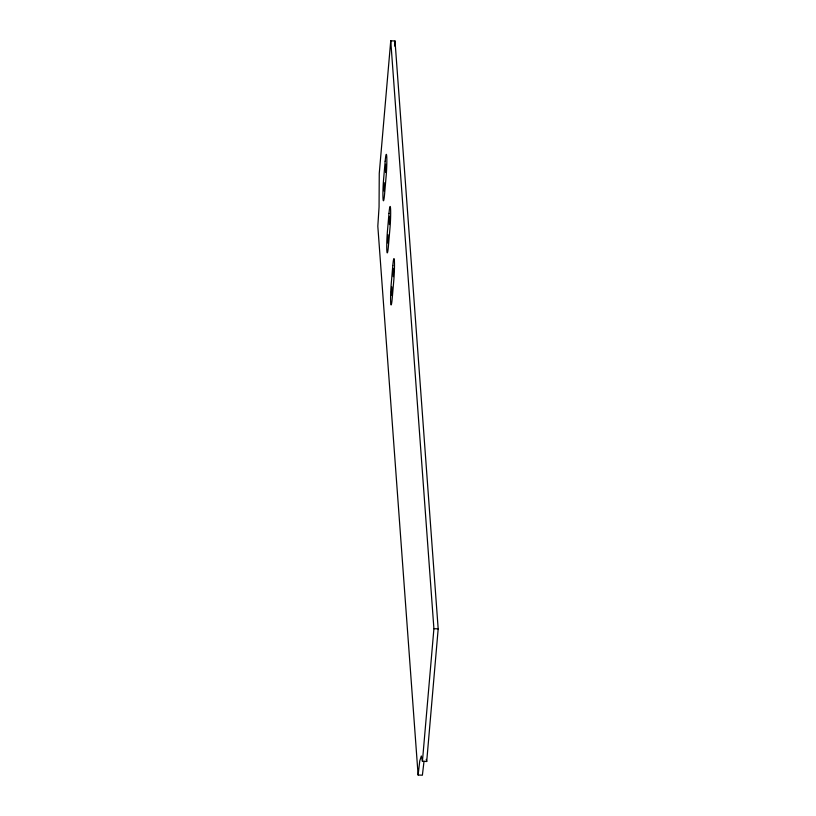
<?xml version="1.0" encoding="UTF-8"?>
<svg xmlns="http://www.w3.org/2000/svg" width="816" height="816" viewBox="0 0 816 816"><rect width="100%" height="100%" fill="white"/><g stroke="black" fill="none" stroke-linecap="round" stroke-linejoin="round"><path stroke-width="1.22" d="M383.969 190.944L384.193 182.651M385.57 172.472L385.795 164.179M387.794 243.056L388.018 234.763M389.395 224.584L389.62 216.291M391.619 295.168L391.853 286.865M393.22 276.695L393.445 268.393M418.118 775.006L419.75 761.002L421.321 755.983L422.433 761.297L426.707 761.491L438.182 628.871L395.015 40.994L390.742 40.8L379.256 173.42L379.063 206.968L377.818 226.205L418.118 775.006L422.392 775.2L424.024 761.195M394.577 46.043L395.015 40.994M422.433 761.297L433.908 628.677L390.742 40.8M385.346 169.402L386.019 167.249M383.744 187.874L384.418 185.722M389.171 221.513L389.844 219.361M387.569 239.986L388.253 237.833M392.996 273.625L393.669 271.463M391.394 292.087L392.078 289.935M433.908 628.677L438.182 628.871M426.258 759.37L426.707 761.491M385.162 161.272L383.561 179.744A13.943 0.969 -87.4 0 0 383.041 198.808A13.943 0.969 -87.4 0 0 384.601 193.851L386.203 175.379A13.943 0.969 -87.4 0 0 386.723 156.325A13.943 0.969 -87.4 0 0 385.162 161.272M388.987 213.374L387.386 231.846A13.943 0.969 -87.4 0 0 386.866 250.91A13.943 0.969 -87.4 0 0 388.426 245.963L390.028 227.491A13.943 0.969 -87.4 0 0 390.548 208.427A13.943 0.969 -87.4 0 0 388.987 213.374M392.812 265.486L391.221 283.958A13.943 0.969 -87.4 0 0 390.701 303.022A13.943 0.969 -87.4 0 0 392.251 298.075L393.853 279.602A13.943 0.969 -87.4 0 0 394.373 260.539A13.943 0.969 -87.4 0 0 392.812 265.486"/></g></svg>
